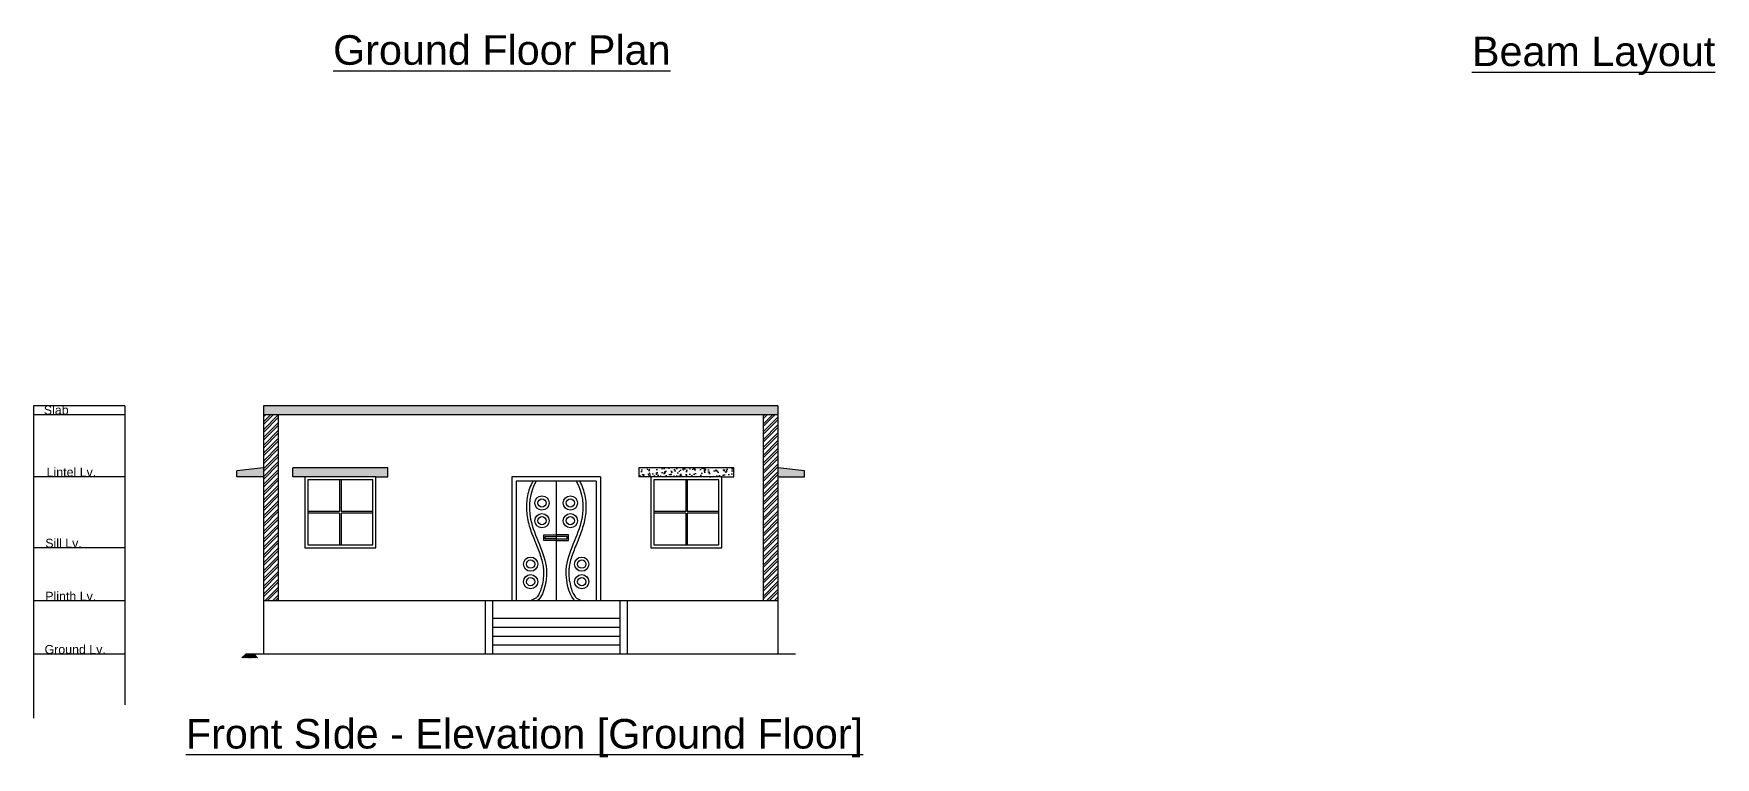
# Model space of a CAD drawing. Header units: inches. Extents: x 723 to 5339, y 980 to 3634.
# Drawn here: x 1756 to 2893, y 980 to 1470 of the extents above; entities that cross this region are included whole.
import ezdxf

# ---------------------------------------------------------------- set-up
doc = ezdxf.new("R2010")
doc.units = ezdxf.units.IN
doc.header["$MEASUREMENT"] = 0
doc.layers.add('W1', color=40, linetype='Continuous')
doc.styles.get("Standard").update_dxf_attribs({"font": 'arial.ttf'})

msp = doc.modelspace()

# ---------------------------------------------------------------- hatches: boundary and pattern name
at = {"layer": 'W1', "true_color": 0xffffff}
h = msp.add_hatch(dxfattribs=at)
h.set_pattern_fill('AR-CONC')
h.set_pattern_definition([(50, (1585.892, 1527.491), (7.1726, -0.62752), [0.75, -8.25]), (355, (1585.892, 1527.491), (-1.38751, 7.52192), [0.6, -6.6]), (100.4514, (1586.49, 1527.4386), (5.78509, 6.8944), [0.6374, -7.01142]), (46.1842, (1585.892, 1529.491), (10.67241, -1.65519), [1.125, -12.375]), (96.6356, (1586.781, 1529.353), (9.34662, 9.74119), [0.9561, -10.51714]), (351.1842, (1585.892, 1529.491), (9.34662, 9.74119), [0.9, -9.9]), (21, (1586.892, 1528.991), (5.96907, -4.02619), [0.75, -8.25]), (326, (1586.892, 1528.991), (2.43315, 7.2515), [0.6, -6.6]), (71.4514, (1587.3894, 1528.6554), (8.402224, 3.22531), [0.6374, -7.01142]), (37.5, (1585.892, 1527.491), (0.1215986, 3.3289385), [0, -6.52, 0, -6.7, 0, -6.625]), (7.5, (1585.892, 1527.491), (2.630695, 3.944117), [0, -3.82, 0, -6.37, 0, -2.525]), (327.5, (1583.662, 1527.491), (5.338224, -0.225549), [0, -2.5, 0, -7.8, 0, -10.35]), (317.5, (1582.662, 1527.491), (5.831862, 1.00105), [0, -3.25, 0, -5.18, 0, -7.35])])
h.paths.add_polyline_path([(2259.2, 1218.3), (1911.2, 1218.3), (1911.2, 1212.3), (2259.2, 1212.3)])
h = msp.add_hatch(dxfattribs=at)
h.set_pattern_fill('ANSI32', scale=10)
h.set_pattern_definition([(45, (1585.892, 1295.8113), (-2.65165, 2.65165), []), (45, (1587.6597, 1295.8113), (-2.65165, 2.65165), [])])
h.paths.add_polyline_path([(1921.2, 1212.3), (1911.2, 1212.3), (1911.2, 1086.3), (1921.2, 1086.3)])
h.paths.add_polyline_path([(2259.2, 1212.3), (2249.2, 1212.3), (2249.2, 1086.3), (2259.2, 1086.3)])
h = msp.add_hatch(dxfattribs=at)
h.set_pattern_fill('AR-CONC')
h.set_pattern_definition([(50, (1585.892, 1295.811), (7.1726, -0.62752), [0.75, -8.25]), (355, (1585.892, 1295.811), (-1.38751, 7.52192), [0.6, -6.6]), (100.4514, (1586.49, 1295.759), (5.78509, 6.8944), [0.6374, -7.01142]), (46.1842, (1585.892, 1297.811), (10.67241, -1.65519), [1.125, -12.375]), (96.6356, (1586.781, 1297.673), (9.34662, 9.74119), [0.9561, -10.51714]), (351.1842, (1585.892, 1297.811), (9.34662, 9.74119), [0.9, -9.9]), (21, (1586.892, 1297.311), (5.96907, -4.02619), [0.75, -8.25]), (326, (1586.892, 1297.311), (2.43315, 7.2515), [0.6, -6.6]), (71.4514, (1587.3894, 1296.976), (8.402224, 3.22531), [0.6374, -7.01142]), (37.5, (1585.892, 1295.8113), (0.121599, 3.328939), [0, -6.52, 0, -6.7, 0, -6.625]), (7.5, (1585.892, 1295.8113), (2.630695, 3.944117), [0, -3.82, 0, -6.37, 0, -2.525]), (327.5, (1583.662, 1295.8113), (5.338224, -0.225549), [0, -2.5, 0, -7.8, 0, -10.35]), (317.5, (1582.662, 1295.8113), (5.831862, 1.00105), [0, -3.25, 0, -5.18, 0, -7.35])])
h.paths.add_polyline_path([(1893.2, 1174.3), (1893.2, 1170.3), (1911.2, 1170.3), (1911.2, 1176.3)])
h.paths.add_polyline_path([(1931.1, 1176.3), (1931.1, 1170.3), (1939.2, 1170.3), (1987.2, 1170.3), (1995.3, 1170.3), (1995.3, 1176.3)])
h.paths.add_polyline_path([(2259.2, 1176.3), (2259.2, 1170.3), (2277.2, 1170.3), (2277.2, 1174.3)])
h = msp.add_hatch(dxfattribs=at)
h.set_pattern_fill('AR-CONC')
h.set_pattern_definition([(50, (-8.079, 0), (7.172602, -0.627521), [0.75, -8.25]), (355, (-8.079, 0), (-1.387513, 7.521921), [0.6, -6.6]), (100.45144, (-7.481, -0.052), (5.785088, 6.8944), [0.637402, -7.011421]), (46.1842, (-8.079, 2), (10.672413, -1.655193), [1.125, -12.375]), (96.63564, (-7.19, 1.862), (9.34662, 9.741186), [0.956103, -10.517138]), (351.18416, (-8.079, 2), (9.34662, 9.741186), [0.9, -9.9]), (21, (-7.079, 1.5), (5.96907, -4.026189), [0.75, -8.25]), (326, (-7.079, 1.5), (2.433153, 7.2515), [0.6, -6.6]), (71.45144, (-6.5816, 1.1645), (8.402224, 3.225312), [0.637402, -7.011421]), (37.5, (-8.079, 0), (0.1215986, 3.3289385), [0, -6.52, 0, -6.7, 0, -6.625]), (7.5, (-8.079, 0), (2.6306954, 3.944117), [0, -3.82, 0, -6.37, 0, -2.525]), (327.5, (-10.309, 0), (5.3382244, -0.2255487), [0, -2.5, 0, -7.8, 0, -10.35]), (317.5, (-11.309, 0), (5.831862, 1.00105), [0, -3.25, 0, -5.18, 0, -7.35])])
h.paths.add_polyline_path([(2221.3, 1170.3), (2229.4, 1170.3), (2229.4, 1176.3), (2165.2, 1176.3), (2165.2, 1170.3), (2173.3, 1170.3)])

# ---------------------------------------------------------------- linework, layer by layer
at = {"layer": 'W1', "color": 7, "true_color": 0xffffff}
for p, q in [((1755.7, 1218.3), (1755.7, 1007)), ((1817.3, 1218.3), (1755.7, 1218.3)), ((1817.3, 1218.3), (1817.3, 1015.9)), ((1911.2, 1218.3), (1911.2, 1050.3)), ((2259.2, 1218.3), (1911.2, 1218.3)), ((2259.2, 1218.3), (2259.2, 1050.3)), ((1817.3, 1212.3), (1755.7, 1212.3)), ((2259.2, 1212.3), (1911.2, 1212.3)), ((1921.2, 1212.3), (1921.2, 1086.3)), ((2249.2, 1212.3), (2249.2, 1086.3)), ((1911.2, 1176.3), (1893.2, 1174.3)), ((1893.2, 1170.3), (1893.2, 1174.3)), ((1931.1, 1170.3), (1931.1, 1176.3)), ((1995.3, 1176.3), (1931.1, 1176.3)), ((1995.3, 1170.3), (1995.3, 1176.3)), ((2229.4, 1176.3), (2165.2, 1176.3)), ((2165.2, 1176.3), (2165.2, 1170.3)), ((2229.4, 1170.3), (2229.4, 1176.3)), ((2277.2, 1174.3), (2259.2, 1176.3)), ((2277.2, 1170.3), (2277.2, 1174.3)), ((1817.3, 1170.3), (1755.7, 1170.3)), ((1911.2, 1170.3), (1893.2, 1170.3)), ((1939.2, 1170.3), (1931.1, 1170.3)), ((1962.7, 1168.3), (1962.7, 1146.8)), ((1963.7, 1168.3), (1963.7, 1146.8)), ((1987.2, 1170.3), (1995.3, 1170.3)), ((2139.2, 1170.3), (2079.2, 1170.3)), ((2079.2, 1170.3), (2079.2, 1086.3)), ((2082.2, 1167.3), (2082.2, 1086.3)), ((2109.2, 1167.3), (2082.2, 1167.3)), ((2136.2, 1167.3), (2109.2, 1167.3)), ((2109.2, 1167.3), (2109.2, 1086.3)), ((2136.2, 1167.3), (2136.2, 1086.3)), ((2139.2, 1170.3), (2139.2, 1086.3)), ((2173.3, 1170.3), (2165.2, 1170.3)), ((2196.8, 1168.3), (2196.8, 1146.8)), ((2197.8, 1168.3), (2197.8, 1146.8)), ((2221.3, 1170.3), (2229.4, 1170.3)), ((2259.2, 1170.3), (2277.2, 1170.3)), ((1962.7, 1146.8), (1941.2, 1146.8)), ((1962.7, 1145.8), (1941.2, 1145.8)), ((1962.7, 1145.8), (1962.7, 1124.3)), ((1985.2, 1146.8), (1963.7, 1146.8)), ((1985.2, 1145.8), (1963.7, 1145.8)), ((1963.7, 1145.8), (1963.7, 1124.3)), ((2196.8, 1146.8), (2175.3, 1146.8)), ((2196.8, 1145.8), (2175.3, 1145.8)), ((2196.8, 1145.8), (2196.8, 1124.3)), ((2219.3, 1146.8), (2197.8, 1146.8)), ((2197.8, 1145.8), (2197.8, 1124.3)), ((2219.3, 1145.8), (2197.8, 1145.8)), ((2100.8, 1131), (2109.2, 1131)), ((2100.8, 1127.3), (2100.8, 1131)), ((2109.2, 1127.3), (2100.8, 1127.3)), ((2101.8, 1130), (2109.2, 1130)), ((2101.8, 1128.3), (2101.8, 1130)), ((2109.2, 1128.3), (2101.8, 1128.3)), ((2117.6, 1131), (2109.2, 1131)), ((2109.2, 1130), (2109.2, 1128.3)), ((2116.6, 1130), (2109.2, 1130)), ((2109.2, 1128.3), (2116.6, 1128.3)), ((2109.2, 1127.3), (2117.6, 1127.3)), ((2116.6, 1128.3), (2116.6, 1130)), ((2117.6, 1127.3), (2117.6, 1131)), ((1817.3, 1122.3), (1755.7, 1122.3)), ((1817.3, 1086.3), (1755.7, 1086.3)), ((2259.2, 1086.3), (1911.2, 1086.3)), ((2061.2, 1086.3), (2061.2, 1050.3)), ((2066.2, 1086.3), (2066.2, 1050.3)), ((2152.2, 1086.3), (2152.2, 1050.3)), ((2157.2, 1086.3), (2157.2, 1050.3)), ((2152.2, 1074.3), (2066.2, 1074.3)), ((2152.2, 1068.3), (2066.2, 1068.3)), ((2152.2, 1062.3), (2066.2, 1062.3)), ((1817.3, 1050.3), (1755.7, 1050.3)), ((1899.2, 1050.3), (1896.6, 1047.7)), ((1896.6, 1047.7), (1899.2, 1050.3)), ((1899.7, 1050.3), (1897.1, 1047.7)), ((1897.1, 1047.7), (1899.7, 1050.3)), ((1900, 1050.3), (1897.5, 1047.7)), ((1897.5, 1047.7), (1900, 1050.3)), ((1900.6, 1050.3), (1898, 1047.7)), ((1898, 1047.7), (1900.6, 1050.3)), ((1901.2, 1050.3), (1898.7, 1047.7)), ((1898.7, 1047.7), (1901.2, 1050.3)), ((2271.2, 1050.3), (1899.2, 1050.3)), ((1911.2, 1050.3), (1899.2, 1050.3)), ((1899.2, 1050.3), (1901.6, 1047.9)), ((1901.9, 1050.3), (1899.4, 1047.7)), ((1899.4, 1047.7), (1901.9, 1050.3)), ((1899.7, 1050.3), (1902, 1047.9)), ((1902.5, 1050.3), (1899.9, 1047.7)), ((1899.9, 1047.7), (1902.5, 1050.3)), ((1900, 1050.3), (1902.4, 1047.9)), ((1900.6, 1050.3), (1903, 1047.9)), ((1903.3, 1050.3), (1900.7, 1047.7)), ((1900.7, 1047.7), (1903.3, 1050.3)), ((1901.2, 1050.3), (1903.6, 1047.9)), ((1903.9, 1050.3), (1901.4, 1047.7)), ((1901.4, 1047.7), (1903.9, 1050.3)), ((1901.9, 1050.3), (1904.3, 1047.9)), ((1904.8, 1050.3), (1902.2, 1047.7)), ((1902.2, 1047.7), (1904.8, 1050.3)), ((1902.5, 1050.3), (1904.9, 1047.9)), ((1903.3, 1050.3), (1905.6, 1047.9)), ((1903.9, 1050.3), (1906.3, 1047.9)), ((1904.8, 1050.3), (1907.2, 1047.9)), ((2152.2, 1056.3), (2066.2, 1056.3))]:
    msp.add_line(p, q, dxfattribs=at)
for points in [[(1939.2, 1122.3), (1987.2, 1122.3), (1987.2, 1170.3), (1939.2, 1170.3)], [(1941.2, 1124.3), (1985.2, 1124.3), (1985.2, 1168.3), (1941.2, 1168.3)], [(2173.3, 1122.3), (2221.3, 1122.3), (2221.3, 1170.3), (2173.3, 1170.3)], [(2175.3, 1124.3), (2219.3, 1124.3), (2219.3, 1168.3), (2175.3, 1168.3)]]:
    msp.add_lwpolyline(points, close=True, dxfattribs=at)
for centre, radius in [((2099.6, 1152.6), 4.81), ((2099.6, 1152.6), 2.81), ((2118.8, 1152.6), 4.81), ((2118.8, 1152.6), 2.81), ((2099.6, 1140.6), 4.81), ((2099.6, 1140.6), 2.81), ((2118.8, 1140.6), 4.81), ((2118.8, 1140.6), 2.81), ((2091.9, 1111.2), 4.81), ((2126.5, 1111.2), 4.81), ((2091.9, 1099.3), 4.81), ((2091.9, 1111.2), 2.81), ((2126.5, 1099.3), 4.81), ((2126.5, 1111.2), 2.81), ((2091.9, 1099.3), 2.81), ((2126.5, 1099.3), 2.81)]:
    msp.add_circle(centre, radius, dxfattribs=at)
for points, knots in [([(2093.4, 1167.3), (2093.2, 1166.9), (2093, 1166.4), (2092, 1164.5), (2091.3, 1162.9), (2089.8, 1157.9), (2089.2, 1154.6), (2089, 1147.7), (2089.3, 1144.3), (2090.8, 1137.5), (2091.8, 1134.3), (2094.3, 1127.9), (2095.6, 1124.8), (2098, 1118.7), (2099, 1115.7), (2100.1, 1111.4), (2100.3, 1110), (2100.6, 1107.7), (2100.7, 1106.8), (2100.7, 1104.9), (2100.7, 1104), (2100.5, 1101.2), (2100.2, 1099.3), (2099.5, 1096), (2099, 1094.5), (2098, 1091.9), (2097.5, 1090.8), (2096.7, 1089.4), (2096.4, 1089.1), (2095.9, 1088.5), (2095.7, 1088.2), (2095.5, 1088.1), (2095.4, 1088.1), (2095.4, 1088.1), (2095.4, 1088.1), (2095.4, 1088.1), (2095.4, 1088.1), (2094.3, 1087.5), (2093.1, 1086.9), (2092, 1086.3)], [0.964448, 0.964448, 0.964448, 0.964448, 2.157886, 2.157886, 6.473658, 6.473658, 15.105202, 15.105202, 23.736746, 23.736746, 32.36829, 32.36829, 40.999834, 40.999834, 49.631378, 49.631378, 53.646806, 53.646806, 56.440612, 56.440612, 59.234418, 59.234418, 64.82203, 64.82203, 70.011244, 70.011244, 75.200457, 75.200457, 77.976535, 77.976535, 80.752613, 80.752613, 81.899586, 81.899586, 81.899586, 82.018978, 82.018978, 82.018978, 156.866672, 156.866672, 156.866672, 156.866672]), ([(2095.7, 1167.3), (2091.1, 1159.6), (2088.8, 1138.1), (2108.1, 1109.5), (2099.3, 1087.9), (2096.4, 1086.3)], [0, 0, 0, 0, 23.478941, 54.873782, 81.899586, 81.899586, 81.899586, 81.899586]), ([(2122.7, 1167.3), (2127.3, 1159.6), (2129.6, 1138.1), (2110.3, 1109.5), (2119.2, 1087.9), (2122.1, 1086.3)], [0, 0, 0, 0, 23.478941, 54.873782, 81.899586, 81.899586, 81.899586, 81.899586]), ([(2125, 1167.3), (2125.3, 1166.9), (2125.5, 1166.4), (2126.5, 1164.5), (2127.1, 1162.9), (2128.7, 1157.9), (2129.2, 1154.6), (2129.4, 1147.7), (2129.1, 1144.3), (2127.7, 1137.5), (2126.6, 1134.3), (2124.2, 1127.9), (2122.9, 1124.8), (2120.5, 1118.7), (2119.4, 1115.7), (2118.4, 1111.4), (2118.1, 1110), (2117.8, 1107.7), (2117.8, 1106.8), (2117.7, 1104.9), (2117.7, 1104), (2117.9, 1101.2), (2118.2, 1099.3), (2119, 1096), (2119.4, 1094.5), (2120.4, 1091.9), (2121, 1090.8), (2121.8, 1089.4), (2122.1, 1089.1), (2122.5, 1088.5), (2122.8, 1088.2), (2123, 1088.1), (2123, 1088.1), (2123, 1088.1), (2123, 1088.1), (2123, 1088.1), (2123, 1088.1), (2124.2, 1087.5), (2125.3, 1086.9), (2126.4, 1086.3)], [0.964448, 0.964448, 0.964448, 0.964448, 2.157886, 2.157886, 6.473658, 6.473658, 15.105202, 15.105202, 23.736746, 23.736746, 32.36829, 32.36829, 40.999834, 40.999834, 49.631378, 49.631378, 53.646806, 53.646806, 56.440612, 56.440612, 59.234418, 59.234418, 64.82203, 64.82203, 70.011244, 70.011244, 75.200457, 75.200457, 77.976535, 77.976535, 80.752613, 80.752613, 81.899586, 81.899586, 81.899586, 82.018978, 82.018978, 82.018978, 156.866672, 156.866672, 156.866672, 156.866672])]:
    msp.add_open_spline(points, degree=3, knots=knots, dxfattribs=at)

# ---------------------------------------------------------------- texts
at = {"layer": 'W1', "color": 7, "true_color": 0xffffff, "attachment_point": 1}
for s, width, gutter_width, insert, char_height in [('{\\LGround Floor Plan}', 28052.573, 100, (1958.3, 1469.2), 20), ('{\\LBeam Layout}', 28052.573, 100, (2728.7, 1468.3), 20), ('Slab', 8415.772, 30, (1762.6, 1218.5), 6), ('Lintel Lv.', 8415.772, 30, (1764.5, 1176.5), 6), ('Sill Lv.', 8415.772, 30, (1763.6, 1128.4), 6), ('Plinth Lv.', 8415.772, 30, (1763.6, 1092.5), 6), ('Ground Lv.', 8415.772, 30, (1763.1, 1056.5), 6), ('{\\LFront SIde - Elevation [Ground Floor]}', 28052.573, 100, (1858.7, 1006.4), 20)]:
    msp.add_mtext_dynamic_manual_height_columns(s, width=width, gutter_width=gutter_width, heights=[0], dxfattribs=dict(at, insert=insert, char_height=char_height))

doc.saveas('drawing.dxf')
